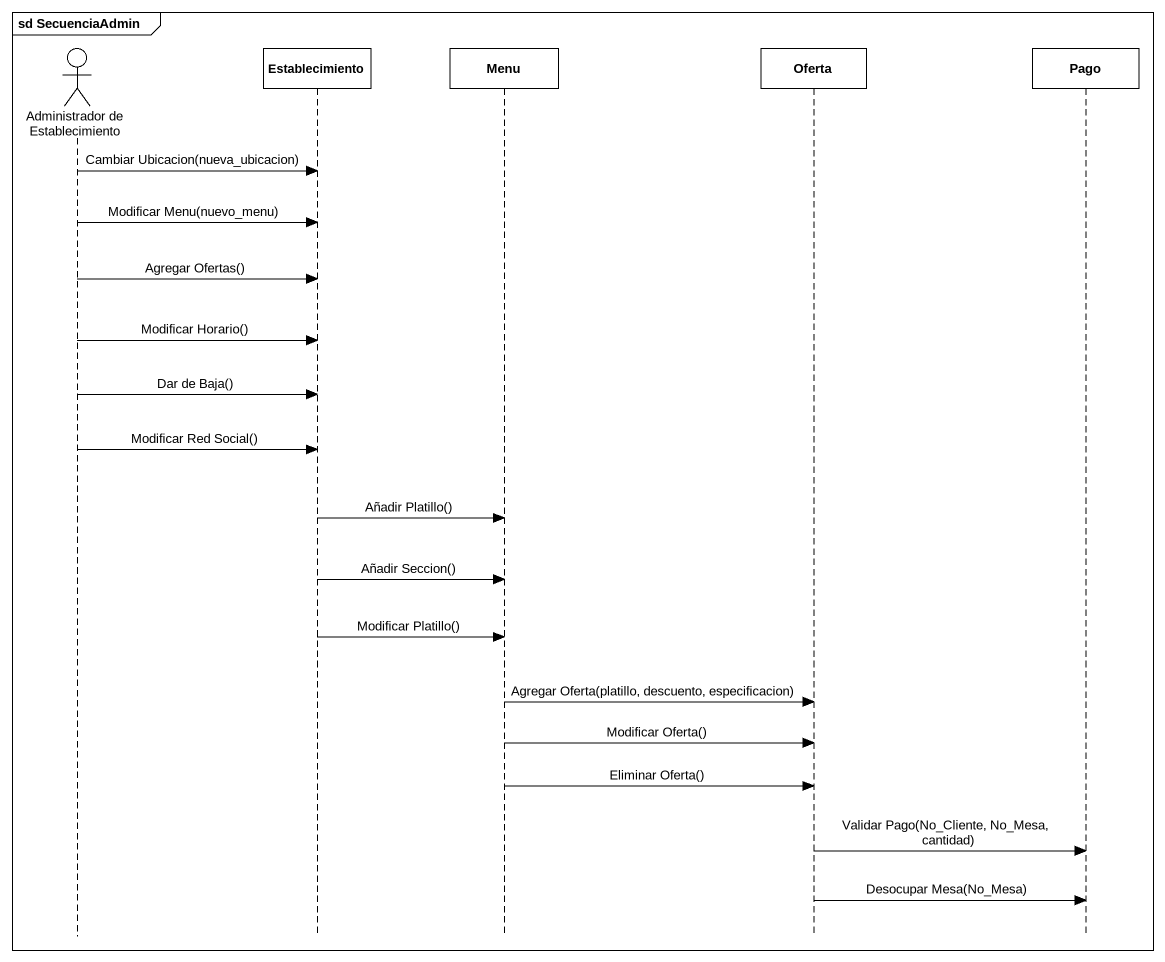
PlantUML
@startuml
mainframe sd SecuenciaAdmin
hide footbox
actor "Administrador de Establecimiento" as Administrador_de
participant Establecimiento
participant Menu
participant Oferta
participant Pago

Administrador_de -> Establecimiento : Cambiar Ubicacion(nueva_ubicacion)
Administrador_de -> Establecimiento : Modificar Menu(nuevo_menu)
Administrador_de -> Establecimiento : Agregar Ofertas()
Administrador_de -> Establecimiento : Modificar Horario()
Administrador_de -> Establecimiento : Dar de Baja()
Administrador_de -> Establecimiento : Modificar Red Social()
Establecimiento -> Menu : Añadir Platillo()
Establecimiento -> Menu : Añadir Seccion()
Establecimiento -> Menu : Modificar Platillo()
Menu -> Oferta : Agregar Oferta(platillo, descuento, especificacion)
Menu -> Oferta : Modificar Oferta()
Menu -> Oferta : Eliminar Oferta()
Oferta -> Pago : Validar Pago(No_Cliente, No_Mesa, cantidad)
Oferta -> Pago : Desocupar Mesa(No_Mesa)
@enduml
